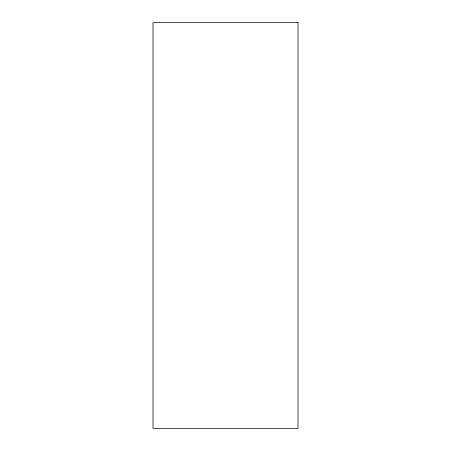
<?xml version="1.0" encoding="UTF-8"?>
<svg xmlns="http://www.w3.org/2000/svg" width="451" height="451" viewBox="0 0 451 451"><rect width="100%" height="100%" fill="white"/><g stroke="black" fill="none" stroke-linecap="round" stroke-linejoin="round"><path stroke-width="0.68" d="M297.993 22.55L153.007 22.55L153.007 428.45L297.993 428.45L297.993 22.55"/></g></svg>
